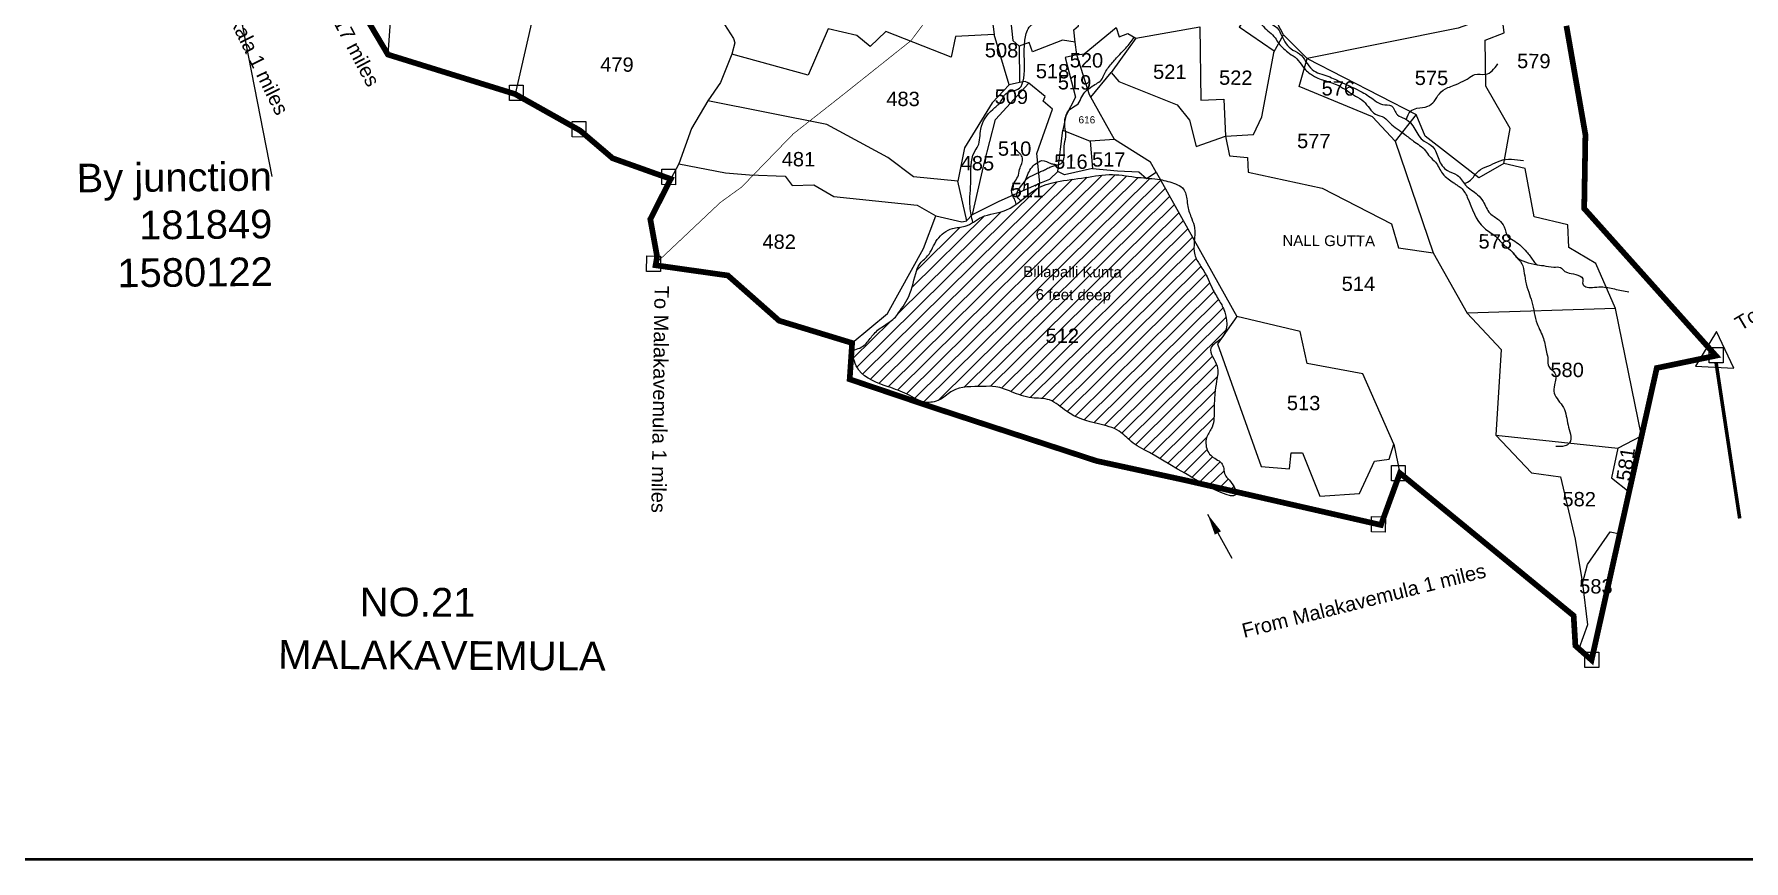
# Model space of a CAD drawing. Header units: feet. Extents: x 177753 to 186270, y 1578848 to 1588126.
# Drawn here: x 181570 to 183963, y 1578848 to 1580005 of the extents above; entities that cross this region are included whole.
import ezdxf
from ezdxf import colors
from ezdxf.entities.mleader import LeaderData, LeaderLine
from ezdxf.enums import TextEntityAlignment as Align
from ezdxf.math import Vec2, Vec3

# ---------------------------------------------------------------- set-up
doc = ezdxf.new("R2010")
doc.units = ezdxf.units.FT
doc.header["$LTSCALE"] = 15
doc.header["$MEASUREMENT"] = 0
doc.linetypes.add('HIDDEN2', pattern=[0.1875, 0.125, -0.0625])
for name, color, linetype in [('DIMENSION', 7, 'Continuous'), ('PLOT', 7, 'Continuous'), ('PLOT NO', 7, 'Continuous'), ('ROADS', 6, 'HIDDEN2'), ('TANKS-STREAM', 4, 'Continuous'), ('TEXT', 255, 'Continuous'), ('VILLAGE STONES', 240, 'Continuous')]:
    doc.layers.add(name, color=color, linetype=linetype)
doc.layers.add('VILLAGE BOUNDRY', color=5, linetype='HIDDEN2', lineweight=100)
doc.styles.get("Standard").update_dxf_attribs({"font": 'arial.ttf'})
doc.dimstyles.get("Standard").update_dxf_attribs({"dimtxt": 0.18, "dimasz": 0.18, "dimexe": 0.18, "dimexo": 0.0625, "dimgap": 0.09, "dimtad": 0, "dimtih": 1, "dimtoh": 1, "dimdec": 4, "dimzin": 0, "dimdsep": 46, "dimtxsty": 'Standard', "dimcen": 0.09, "dimadec": 0, "dimazin": 0, "dimtfac": 1, "dimtdec": 4, "dimtofl": 0, "dimtmove": 0, "dimatfit": 3, "dimfxl": 1, "dimtolj": 1, "dimtzin": 0, "dimarcsym": 0})

msp = doc.modelspace()

# ---------------------------------------------------------------- hatches: boundary and pattern name
at = {"layer": 'TANKS-STREAM', "lineweight": -2}
h = msp.add_hatch(dxfattribs=at)
h.set_pattern_fill('ANSI31', color=256, scale=100.430502, angle=-0.3156, style=0)
h.set_pattern_definition([(44.6844215, (-9532.345, -5777.52), (-8.82785887, 8.9256441), [])])
edge = h.paths.add_edge_path()
edge.add_spline(control_points=[(182714.6, 1579562.3), (182716.9, 1579552.5), (182723.1, 1579526.6), (182760.7, 1579513.5), (182793, 1579502.5), (182816.4, 1579486.7), (182840.4, 1579493.3), (182860.4, 1579513.2), (182890, 1579511.6), (182918.1, 1579513.2), (182940.3, 1579503.8), (182964.5, 1579494.7), (182993.9, 1579496.7), (183019.4, 1579471), (183054, 1579460.7), (183087.9, 1579453.6), (183107.4, 1579431.9), (183137.4, 1579417.3), (183183.8, 1579388.4), (183209.4, 1579374.6)], knot_values=[1098.215916, 1098.215916, 1098.215916, 1098.215916, 1127.083776, 1174.471748, 1203.077877, 1233.333289, 1252.884649, 1272.2216, 1315.647644, 1333.723754, 1356.586375, 1386.454857, 1411.2929, 1440.089319, 1488.137434, 1518.800239, 1540.978447, 1570.835909, 1632.810736, 1632.810736, 1632.810736, 1632.810736], degree=3, periodic=0)
edge.add_line((183209.4, 1579374.6), (183252.6, 1579364.8))
edge.add_spline(control_points=[(183252.6, 1579364.8), (183252.3, 1579365.9), (183250.8, 1579370.4), (183245.3, 1579379.7), (183234.9, 1579388.2), (183236.9, 1579406.2), (183217.2, 1579412.5), (183209.4, 1579427.8), (183210.9, 1579443.4), (183222.6, 1579457.8), (183221.7, 1579479.7), (183222.6, 1579501), (183225.3, 1579520.8), (183230, 1579542.3), (183208.6, 1579566.3), (183227.1, 1579574.6), (183232.3, 1579579.9)], knot_values=[794.073828, 794.073828, 794.073828, 794.073828, 799.826031, 814.501008, 822.216314, 839.540693, 857.953207, 875.272911, 887.365399, 902.880196, 928.549878, 949.65557, 967.57337, 988.217717, 1014.961981, 1035.516641, 1035.516641, 1035.516641, 1035.516641], degree=3, periodic=0)
edge.add_line((183232.3, 1579579.9), (183236.5, 1579585.9))
edge.add_spline(control_points=[(183236.5, 1579585.9), (183241.8, 1579596.5), (183238.9, 1579616.5), (183226.9, 1579635.9), (183218.3, 1579650.4), (183212.1, 1579667.4), (183202.7, 1579681.1), (183192.5, 1579697.3), (183193.7, 1579709.5), (183194.4, 1579716.3)], knot_values=[647.258955, 647.258955, 647.258955, 647.258955, 681.536793, 696.934995, 716.955415, 731.712258, 750.888337, 767.04414, 786.960603, 786.960603, 786.960603, 786.960603], degree=3, periodic=0)
edge.add_line((183194.4, 1579716.3), (183146.3, 1579801.8))
edge.add_spline(control_points=[(183146.3, 1579801.8), (183140.3, 1579802.8), (183134.2, 1579803.3), (183128, 1579803.8)], knot_values=[518.70785, 518.70785, 518.70785, 518.70785, 537.142504, 537.142504, 537.142504, 537.142504], degree=3, periodic=0)
edge.add_line((183128, 1579803.8), (183127.2, 1579803.3))
edge.add_line((183127.2, 1579803.3), (183126.4, 1579803.9))
edge.add_spline(control_points=[(183126.4, 1579803.9), (183122.9, 1579804.2), (183107.2, 1579805.5), (183079, 1579811.2), (183040.7, 1579804.1), (183004.7, 1579800.4), (182964.8, 1579788.7), (182938.4, 1579755.1), (182897.8, 1579754.1), (182876.9, 1579734.6), (182852.3, 1579735.2), (182831.9, 1579719.1), (182825, 1579696.1), (182808.5, 1579684.8), (182801.7, 1579662.3), (182797.3, 1579640.2), (182783.7, 1579619.9), (182773.4, 1579604.8), (182756.1, 1579595.9), (182742.6, 1579583.6), (182732.7, 1579567.5), (182720.7, 1579564), (182714.5, 1579562.2)], knot_values=[0, 0, 0, 0, 10.539777, 46.878887, 85.561294, 125.933842, 155.784767, 207.827708, 243.16033, 269.737428, 287.519204, 313.961502, 340.56155, 357.192743, 370.447128, 409.235794, 424.035793, 443.424942, 462.996662, 481.053454, 498.345425, 517.095993, 517.095993, 517.095993, 517.095993], degree=3, periodic=0)

# ---------------------------------------------------------------- linework, layer by layer
at = {"layer": 'DIMENSION', "lineweight": -2}
for points in [[(182235.6, 1579934.2), (182254.9, 1579934.1), (182254.8, 1579912.5), (182235.4, 1579912.6)], [(182323.2, 1579883.1), (182342.6, 1579883), (182342.5, 1579861.4), (182323.1, 1579861.6)], [(182448.8, 1579816.4), (182468.1, 1579816.2), (182468, 1579794.7), (182448.6, 1579794.8)], [(182427.7, 1579694.9), (182447.1, 1579694.8), (182446.9, 1579673.2), (182427.6, 1579673.3)], [(183915.1, 1579566.8), (183934.5, 1579566.7), (183934.4, 1579545.2), (183915, 1579545.3)], [(183470.2, 1579401.7), (183489.5, 1579401.5), (183489.4, 1579380), (183470.1, 1579380.1)], [(183442.4, 1579330.1), (183461.7, 1579330), (183461.6, 1579308.5), (183442.2, 1579308.6)], [(183741.1, 1579140.5), (183760.5, 1579140.4), (183760.3, 1579118.9), (183741, 1579119)]]:
    msp.add_lwpolyline(points, close=True, dxfattribs=at)
msp.add_lwpolyline([(183896, 1579540.7), (183949.4, 1579538), (183925.1, 1579589.1), (183896, 1579540.7)], dxfattribs=at)
at = {"layer": 'PLOT', "lineweight": -2}
for points in [[(182121.2, 1580224.6), (182076.1, 1580128.8), (182065.4, 1579976.8)], [(182961.9, 1580166), (183029.6, 1580121.2), (183028.8, 1580113.8), (183049.6, 1580096.2), (183014.8, 1580062.4), (182959.5, 1580062.7), (182924.1, 1580047.9), (182909.4, 1580040.2), (182936.3, 1580031), (182940.2, 1579996.6), (182949.2, 1579988.7), (182949.5, 1579937.5), (182935.2, 1579934.4), (182914.2, 1580005.1)], [(182076.1, 1580128.8), (182282.8, 1580093.1), (182243.3, 1579921.6)], [(183627.7, 1579824.2), (183636.5, 1579873.2), (183602.1, 1579932.7), (183601.4, 1579997.2), (183628, 1580007.1), (183617.2, 1580094.8), (183590.6, 1580091.8), (183589.9, 1580022.9), (183563.8, 1580013.9), (183352.1, 1579971.5), (183505, 1579893.1)], [(183027.4, 1579994.3), (183025.5, 1580011.5), (183032.3, 1580016.9), (183027.8, 1580039), (183014.8, 1580062.4)], [(182909.9, 1580036.9), (182914.2, 1580005.1), (182860.1, 1580002.1), (182853.9, 1579973), (182762.4, 1580009.3), (182740.4, 1579988.2), (182721.9, 1580003.3), (182681.5, 1580012.9), (182653.9, 1579948.1), (182546.9, 1579977.4)], [(183319.3, 1580004.5), (183297.1, 1580046.2), (183286.3, 1580059.3), (183256.8, 1580015.2)], [(182521.9, 1580022.8), (182536.7, 1580018.7), (182549.1, 1579999.5), (182550.8, 1579993.4), (182546.9, 1579977.4), (182531, 1579937.7), (182513.1, 1579912.2), (182490.4, 1579873.5), (182472.4, 1579824.1), (182461.3, 1579802.7)], [(183030, 1579976.5), (183039.8, 1579977.9), (183084.9, 1580014.7), (183089.1, 1580001.8), (183101.1, 1580006.1), (183112.4, 1579999.6), (183077.9, 1579951.6)], [(183049.2, 1579917.4), (183077.9, 1579951.6), (183088.6, 1579939.2), (183170.1, 1579906.5), (183187.4, 1579885), (183196.7, 1579848.1), (183237.9, 1579862.8), (183277, 1579865), (183288.9, 1579889.8), (183305.8, 1579981.4), (183256.8, 1580015.2)], [(183112.4, 1579999.6), (183202, 1580015.7)], [(183202, 1580015.7), (183203.4, 1579912.8), (183235.5, 1579914.6), (183237.9, 1579862.8), (183243.5, 1579835.2), (183268.9, 1579832.6), (183269.6, 1579812.2), (183373, 1579790), (183470.1, 1579740), (183480.2, 1579706.3), (183528.5, 1579699.2), (183576, 1579615), (183623.6, 1579563.9), (183616.2, 1579444.1), (183666.2, 1579391.2), (183706.9, 1579385.6), (183727.4, 1579298.4), (183737.8, 1579236.3), (183744.5, 1579178.5), (183732.7, 1579145)], [(183030, 1579976.5), (183027.4, 1579994.3), (183009.8, 1579996.8), (182967.7, 1579980.6), (182962.9, 1579993.9), (182949.2, 1579988.7)], [(183305.5, 1579980.1), (183319.3, 1580004.5), (183352.1, 1579971.5)], [(183082.6, 1579857.8), (183047.5, 1579920.5), (183030, 1579976.5), (183013.4, 1579972.5), (183027.9, 1579917.1), (183014.3, 1579891.1), (183010, 1579870.9)], [(183475.3, 1579855.8), (183443.7, 1579889.5), (183341, 1579932), (183352.1, 1579971.5)], [(182935.2, 1579934.4), (182911.2, 1579909.4), (182872.4, 1579846.3), (182863, 1579799.4)], [(182875.4, 1579743.9), (182883.8, 1579753), (182900.1, 1579824.5), (182915.8, 1579886.1), (182962.4, 1579937), (182957.3, 1579939.3), (182949.5, 1579937.5)], [(182883.8, 1579753), (182920.9, 1579771.7), (182977.8, 1579796.7), (182973.7, 1579838.3), (182995.6, 1579900.3), (182982.8, 1579911.8), (182985.4, 1579918.3), (182962.4, 1579937)], [(182715.2, 1579573.1), (182764.9, 1579614.6), (182815.2, 1579705.5), (182832.3, 1579751.1), (182869, 1579742.5), (182875.7, 1579744), (182863, 1579799.4), (182801.1, 1579805.7), (182765, 1579832.6), (182679.7, 1579879.1), (182513.1, 1579912.2)], [(183784, 1579621.6), (183756.3, 1579684.3), (183718.6, 1579706.7), (183717.1, 1579738.4), (183670, 1579749.5), (183657.2, 1579817.2), (183627.7, 1579824.2), (183592.3, 1579804.4), (183517.5, 1579862.6), (183505, 1579893.1), (183475.3, 1579855.8), (183528.5, 1579699.2)], [(182977.8, 1579796.7), (182991.8, 1579802.3), (183003.1, 1579813.2), (183010, 1579870.9), (183048.2, 1579855.4), (183051.7, 1579817.3), (183012.4, 1579808.6), (183003.1, 1579813.2)], [(183051.7, 1579817.3), (183086.5, 1579814), (183116.6, 1579812.6), (183127.2, 1579803.3), (183140.6, 1579812), (183132.8, 1579826.4), (183082.6, 1579857.8), (183048.2, 1579855.4)], [(182472.4, 1579824.1), (182538.1, 1579811.4), (182571.4, 1579808.3), (182621.7, 1579806.8), (182631.4, 1579793.7), (182661.5, 1579794.7), (182689.7, 1579778.1), (182806.2, 1579766), (182832.3, 1579751.1)], [(183140.6, 1579812), (183253.8, 1579610.4), (183226.7, 1579572.1), (183288, 1579400.1), (183327.4, 1579396.8), (183329.6, 1579419.5), (183345.5, 1579419.4), (183370, 1579358.7), (183425.4, 1579362.3), (183446.3, 1579407.7), (183467, 1579410.4), (183473.7, 1579431.3), (183482, 1579390.9)], [(183473.7, 1579431.3), (183430.2, 1579530), (183352.2, 1579544.2), (183342.6, 1579589.4), (183253.8, 1579610.4)], [(183787.1, 1579426), (183820.4, 1579443.3), (183784, 1579621.6), (183576, 1579615)], [(183616.2, 1579444.1), (183787.1, 1579426), (183778.3, 1579384.3), (183802.9, 1579364.9)], [(183737.8, 1579236.3), (183744.5, 1579263.1), (183776.5, 1579309), (183789.8, 1579306.1)]]:
    msp.add_lwpolyline(points, dxfattribs=at)
at = {"layer": 'PLOT NO', "color": 5, "const_width": 3.75}
msp.add_lwpolyline([(177754.6, 1588123.7), (185261.8, 1588123.7), (185261.8, 1578850.2), (177754.6, 1578850.2)], close=True, dxfattribs=at)
at = {"layer": 'ROADS', "lineweight": -2, "ltscale": 10, "const_width": 1}
msp.add_lwpolyline([(182442.7, 1579686.8), (182530.7, 1579769.8), (182560.6, 1579791.4), (182632.9, 1579865.9), (182701.1, 1579919.5), (182797.8, 1579996.5), (182876.2, 1580101.8)], dxfattribs=at)
at = {"layer": 'TANKS-STREAM', "lineweight": -2}
for points in [[(182884.1, 1579741.8), (182880.4, 1579763.5), (182881.4, 1579801.4), (182886.4, 1579840.3), (182891.3, 1579848.7), (182895.3, 1579872.6), (182912, 1579900.1), (182923.1, 1579910.5), (182931, 1579922.4), (182949.3, 1579929.6), (182955.4, 1579943.7), (182956.2, 1579985.3), (182958.4, 1580003.9), (182969, 1580020.6), (182979.9, 1580028.6), (182967.8, 1580039), (182965.9, 1580044.7), (182967.9, 1580052.7), (182972.5, 1580055.7), (182980.6, 1580055), (182989.7, 1580057), (183002, 1580056.5), (183013.4, 1580057.8), (183034.5, 1580070), (183046.6, 1580081.2), (183051.4, 1580085.7), (183056.9, 1580096.6), (183061.3, 1580114.7), (183067.8, 1580122.5), (183077.2, 1580127.4), (183082.2, 1580135), (183098.5, 1580151.8), (183104.3, 1580160.8), (183100, 1580168.5), (183100.6, 1580178), (183105.8, 1580184)], [(183202.2, 1580144.2), (183204.5, 1580130.1), (183206.8, 1580123.7), (183209.7, 1580118.9), (183219.9, 1580115.6), (183227, 1580114.8), (183235.2, 1580109.7), (183241.3, 1580104.4), (183245.3, 1580096.7), (183248.9, 1580090), (183256.4, 1580087.2), (183267.1, 1580079.8), (183272.3, 1580065.6), (183292.3, 1580039.5), (183295.9, 1580027.5), (183301.3, 1580020.4), (183310, 1580014.3), (183315, 1580006.4), (183329.3, 1579985.1), (183341.5, 1579977.7), (183359.3, 1579955.8), (183381.3, 1579946.4), (183400.4, 1579937.9), (183429.1, 1579924.3), (183446.9, 1579912.7), (183457.6, 1579906.9), (183470.1, 1579905.2), (183478.5, 1579892.4), (183489, 1579887.4), (183515.9, 1579855.6), (183528.2, 1579847.7), (183536.3, 1579830.2), (183548.6, 1579814.5), (183562.1, 1579808.2), (183574, 1579794.1), (183590.8, 1579780.7), (183598.5, 1579771.2), (183608.1, 1579754.7), (183620.6, 1579745.4), (183628, 1579735.5), (183633.8, 1579721.7), (183643.1, 1579715.5), (183659.2, 1579700.8), (183668.4, 1579688.6), (183672.4, 1579683.6), (183682.8, 1579681.4), (183697.3, 1579679.3), (183706.8, 1579678.7), (183712.1, 1579674.1), (183716.4, 1579671.6), (183728.1, 1579669.1), (183737.9, 1579662.7), (183738.1, 1579655.7), (183742.1, 1579651.9), (183751.4, 1579650.9), (183763.6, 1579651.6), (183782.3, 1579648.7), (183802.5, 1579644.8)], [(183276.2, 1580044.2), (183279.6, 1580035.9), (183285.3, 1580023.5), (183291, 1580016), (183307.3, 1580000.1), (183312.4, 1579992.3), (183319.3, 1579985.1), (183327.3, 1579978.5), (183337.6, 1579970.9), (183345.6, 1579960.6), (183358.2, 1579948.7), (183396.3, 1579933.3), (183419.8, 1579918.8), (183431.3, 1579911.3), (183448, 1579893.4), (183460, 1579888.8), (183468.3, 1579880.7), (183478.1, 1579872.9), (183488.9, 1579865.1), (183501, 1579855.8), (183509.5, 1579849.7), (183517.8, 1579842.2), (183523.8, 1579834.1), (183531.8, 1579826.1), (183541.8, 1579810.2), (183549.5, 1579803), (183557.3, 1579797.5), (183561.8, 1579794.3), (183567.6, 1579790.2), (183576.4, 1579777), (183599.9, 1579734.1), (183615.9, 1579722.5), (183628.2, 1579709.8), (183639.3, 1579700.6), (183643.6, 1579695.1), (183650.8, 1579687), (183657.8, 1579659.7), (183662.3, 1579644.2), (183666.6, 1579630.9), (183674.2, 1579600), (183683, 1579579.2), (183687.2, 1579560.3), (183689.2, 1579550.2), (183690.3, 1579540.1), (183699.1, 1579530.9), (183698.4, 1579514.5), (183698.1, 1579503), (183710.9, 1579483), (183717.4, 1579458.3), (183720.8, 1579445.4), (183719.5, 1579433.2), (183712.9, 1579429), (183700.3, 1579428.2)], [(182951.3, 1579772.3), (182945.8, 1579779.2), (182951, 1579791.5), (182957.9, 1579801.3), (182961.7, 1579810.6), (182974.9, 1579825.9), (182981, 1579828.4), (182993.2, 1579824.4), (182998.4, 1579823.2), (183004.2, 1579822.5), (183010.7, 1579828.3), (183011.9, 1579848.8), (183014.3, 1579861.5), (183013.4, 1579873.1), (183015, 1579892.5), (183023.1, 1579902.5), (183031.6, 1579908.1), (183036.7, 1579917.7), (183051.3, 1579932.4), (183065, 1579942.9), (183068.3, 1579949.9), (183078.3, 1579963.9), (183089.9, 1579977.1), (183098.3, 1579985.8), (183110, 1580001)], [(183491.1, 1579886.3), (183496.8, 1579897.4), (183505.8, 1579901.7), (183521.2, 1579904.5), (183529.8, 1579911.2), (183537.3, 1579922), (183549.3, 1579930.5), (183557.8, 1579933.8), (183570.4, 1579939.5), (183577.8, 1579943.4), (183587, 1579949.1), (183601.9, 1579949.2), (183619, 1579963.7)], [(182945, 1579767.3), (182942.3, 1579774.8), (182938.7, 1579783.5), (182941.9, 1579797.2), (182947.1, 1579805.8), (182949.7, 1579816.1), (182953.7, 1579831.8), (182943.2, 1579844.4)], [(182955.3, 1579786.8), (182956.4, 1579791.1), (182957.7, 1579800.8), (182964.6, 1579806.1), (182976.3, 1579811.8), (182981.8, 1579814.1), (182987.3, 1579816.8), (182993.5, 1579819.8), (183004.2, 1579822.5)], [(183572.2, 1579796.3), (183581, 1579800.9), (183586, 1579806.9), (183594.8, 1579816), (183608.8, 1579822.1), (183622.2, 1579828.2), (183654.9, 1579828.4)], [(182714.5, 1579562.2), (182731.7, 1579569.6), (182743, 1579582.7), (182756.2, 1579595), (182772.4, 1579606.1), (182784.5, 1579621.2), (182792.3, 1579633.8), (182804.3, 1579670.6), (182809.3, 1579682.9), (182820.8, 1579694.9), (182834.4, 1579717.8), (182855.7, 1579733.4), (182873.3, 1579736.5), (182896.6, 1579749.2), (182930.6, 1579758.9), (182973.2, 1579788.8), (183001.3, 1579798.6), (183041.3, 1579804.7), (183079.7, 1579808.8), (183115.9, 1579804.9), (183146.3, 1579801.8), (183168, 1579795.7), (183177.5, 1579790.2), (183183.7, 1579775), (183185.1, 1579764.1), (183190.7, 1579746.9), (183194.6, 1579734.5), (183194.8, 1579696.5), (183202.2, 1579682.1), (183212.1, 1579665.7), (183218.1, 1579652.2), (183227.7, 1579634.7), (183235.1, 1579621.2), (183232.3, 1579579.9), (183217.3, 1579565.8), (183226.1, 1579540.5), (183225.4, 1579519.9), (183223, 1579502.1), (183222, 1579481), (183219, 1579455.5), (183211.8, 1579441.8), (183210.6, 1579429.8), (183218.8, 1579414.5), (183233.4, 1579403.3), (183238.2, 1579386.6), (183243.3, 1579380.9), (183251.3, 1579368.6), (183131.3, 1579419.6), (183105.8, 1579435.2), (183089, 1579449.6), (183060, 1579459.8), (183015.4, 1579477.5), (182991.4, 1579493.4), (182966.7, 1579496.4), (182938.1, 1579504.9), (182916.3, 1579511.9), (182898.2, 1579512.3), (182855.3, 1579505.8), (182839.5, 1579494.7), (182820.5, 1579490), (182792.4, 1579501.3), (182765.8, 1579511.8), (182724.6, 1579535.2), (182714.6, 1579562.3)], [(183639, 1579701), (183644.2, 1579694.4), (183674.2, 1579682.7)]]:
    msp.add_spline(points, degree=3, dxfattribs=at)
at = {"layer": 'VILLAGE BOUNDRY', "lineweight": -2, "ltscale": 15, "const_width": 8}
msp.add_lwpolyline([(183715.1, 1580017.1), (183741.7, 1579864.8), (183740, 1579761.3), (183924.3, 1579555.3), (183841.6, 1579538.1), (183750.3, 1579129.3), (183727.7, 1579149.4), (183725.2, 1579191.4), (183482, 1579390.9), (183455.5, 1579318.4), (183181.1, 1579381.1), (183057.4, 1579408), (182825.8, 1579483.8), (182711.8, 1579522.3), (182715.2, 1579573.1), (182613, 1579604.3), (182541.3, 1579667.6), (182440.1, 1579681.9), (182442.2, 1579694.1), (182432.7, 1579746.3), (182461.3, 1579802.7), (182379.9, 1579831.7), (182334.5, 1579870.4), (182243.3, 1579921.6), (182065.4, 1579976.8), (181952.2, 1580167.6)], dxfattribs=at)
at = {"layer": 'VILLAGE BOUNDRY', "lineweight": -2, "ltscale": 25, "const_width": 5.02}
msp.add_lwpolyline([(183924.7, 1579545.2), (183957.7, 1579327.5)], dxfattribs=at)

# ---------------------------------------------------------------- texts
at = {"layer": 'DIMENSION', "lineweight": -2}
for s, rotation, p in [('508', 359.6844, (182924.4, 1579982.9)), ('479', 359.6844, (182386, 1579962.9)), ('520', 359.6844, (183043.2, 1579968.8)), ('579', 359.6844, (183669.5, 1579967.8)), ('518', 359.6844, (182995.8, 1579953.6)), ('519', 359.6844, (183026.6, 1579938)), ('521', 359.6844, (183159.9, 1579952.7)), ('522', 359.6844, (183252.3, 1579944.5)), ('575', 359.6844, (183526.2, 1579944.2)), ('483', 359.6844, (182786.5, 1579914.8)), ('509', 359.6844, (182938.1, 1579917.9)), ('576', 359.6844, (183395.8, 1579929.5)), ('510', 359.6844, (182942.7, 1579845.2)), ('577', 359.6844, (183361.5, 1579855.8)), ('481', 359.6844, (182640.1, 1579830.4)), ('485', 359.6844, (182890.6, 1579824.8)), ('516', 359.6844, (183021.5, 1579827)), ('517', 359.6844, (183074.4, 1579830)), ('511', 359.6844, (182960.6, 1579787.2)), ('578', 359.6844, (183615.5, 1579715.3)), ('482', 359.6844, (182613.1, 1579714.9)), ('514', 359.6844, (183423.9, 1579655.9)), ('512', 359.6844, (183009.4, 1579583.2)), ('580', 359.6844, (183716.1, 1579535.5)), ('513', 359.6844, (183347.2, 1579489.1)), ('581', 81.6713, (183798.1, 1579403.6)), ('582', 359.6844, (183733, 1579354.5)), ('583', 359.6844, (183756.4, 1579232.5))]:
    msp.add_text(s, height=20.09, rotation=rotation, dxfattribs=at).set_placement(p, align=Align.MIDDLE_CENTER)
at = {"layer": 'PLOT NO', "lineweight": -2}
for s, rotation, p in [('To Kadiri 17 miles', 297.8913, (181932.3, 1580128.2)), ('To Pakala 1 miles', 296.1703, (181811, 1580090.2)), ('To Yirepallipeta 1 1/2 mile', 30.7981, (183958.8, 1579589.5)), ('To Malakavemula 1 miles', 269.1818, (182438.7, 1579653.4)), ('From Malakavemula 1 miles ', 14.071, (183263.8, 1579160.2))]:
    msp.add_text(s, height=20.086, rotation=rotation, dxfattribs=at).set_placement(p)
at = {"layer": 'TEXT', "lineweight": -2}
for s, height, p in [('616', 10.04, (183032.1, 1579880.6)), ('NALL GUTTA', 15.06, (183317.5, 1579709.1)), ('Billapalli Kunta', 15.065, (182954.6, 1579665.5)), ('6 feet deep', 15.065, (182972.1, 1579633.4))]:
    msp.add_text(s, height=height, rotation=359.6844, dxfattribs=at).set_placement(p)
at = {"layer": 'TEXT', "color": 1, "lineweight": -2}
for s, height, p in [('NO.21', 40.17, (182025.7, 1579190.7)), ('MALAKAVEMULA', 40.172, (181911.7, 1579117.1))]:
    msp.add_text(s, height=height, rotation=359.6844, dxfattribs=at).set_placement(p)

# ---------------------------------------------------------------- leaders
at = {"layer": 'PLOT NO', "color": 5, "lineweight": -2}
msp.add_leader([(183212.8, 1579333.5), (183246.7, 1579271.9)], dimstyle='Standard', override={"dimasz": 30, "dimgap": 0.09, "dimtad": 0, "dimzin": 2}, dxfattribs=at)
at = {"layer": 'VILLAGE STONES', "color": 1}
ml = msp.add_multileader_mtext('Standard', dxfattribs=at)
ml.set_content('By junction^J181849\\P1580122', color=1)
ml.set_leader_properties()
ml.build(insert=Vec2(0, 0))
ml.multileader.update_dxf_attribs({"dogleg_length": 0.36, "arrow_head_size": 40})
ctx = ml.context
ctx.base_point, ctx.char_height, ctx.arrow_head_size, ctx.landing_gap_size, ctx.plane_origin, ctx.plane_x_axis, ctx.plane_y_axis = Vec3(181637.4, 1579803.7), 40, 40, 0.0911, Vec3(182853, 1579643.2), Vec3(0.999954, 0.009564), Vec3(-0.009564, 0.999954)
ctx.text_align_type = 2
notes = []
notes.append((ctx, [(1, (1, 1, 0), (181903, 1579806.2), (-0.999954, -0.009564), 7.830585350072124e-12, [(0, [(181842.6, 1580115.8)], 0, [])])]))
ctx.mtext.insert, ctx.mtext.text_direction, ctx.mtext.rotation, ctx.mtext.alignment, ctx.mtext.flow_direction = Vec3(181902.7, 1579826.5), Vec3(0.999954, 0.009564), 0.009564, 3, 5
for ctx, leaders in notes:
    for number, flags, end, landing, length, lines in leaders:
        leader = LeaderData()
        leader.index, (leader.has_last_leader_line, leader.has_dogleg_vector, leader.attachment_direction) = number, flags
        leader.last_leader_point, leader.dogleg_vector, leader.dogleg_length = Vec3(end), Vec3(landing), length
        for number, points, colour, breaks in lines:
            line = LeaderLine()
            line.index, line.vertices, line.color, line.breaks = number, Vec3.list(points), colors.encode_raw_color(colour), breaks
            leader.lines.append(line)
        ctx.leaders.append(leader)

doc.saveas('drawing.dxf')
